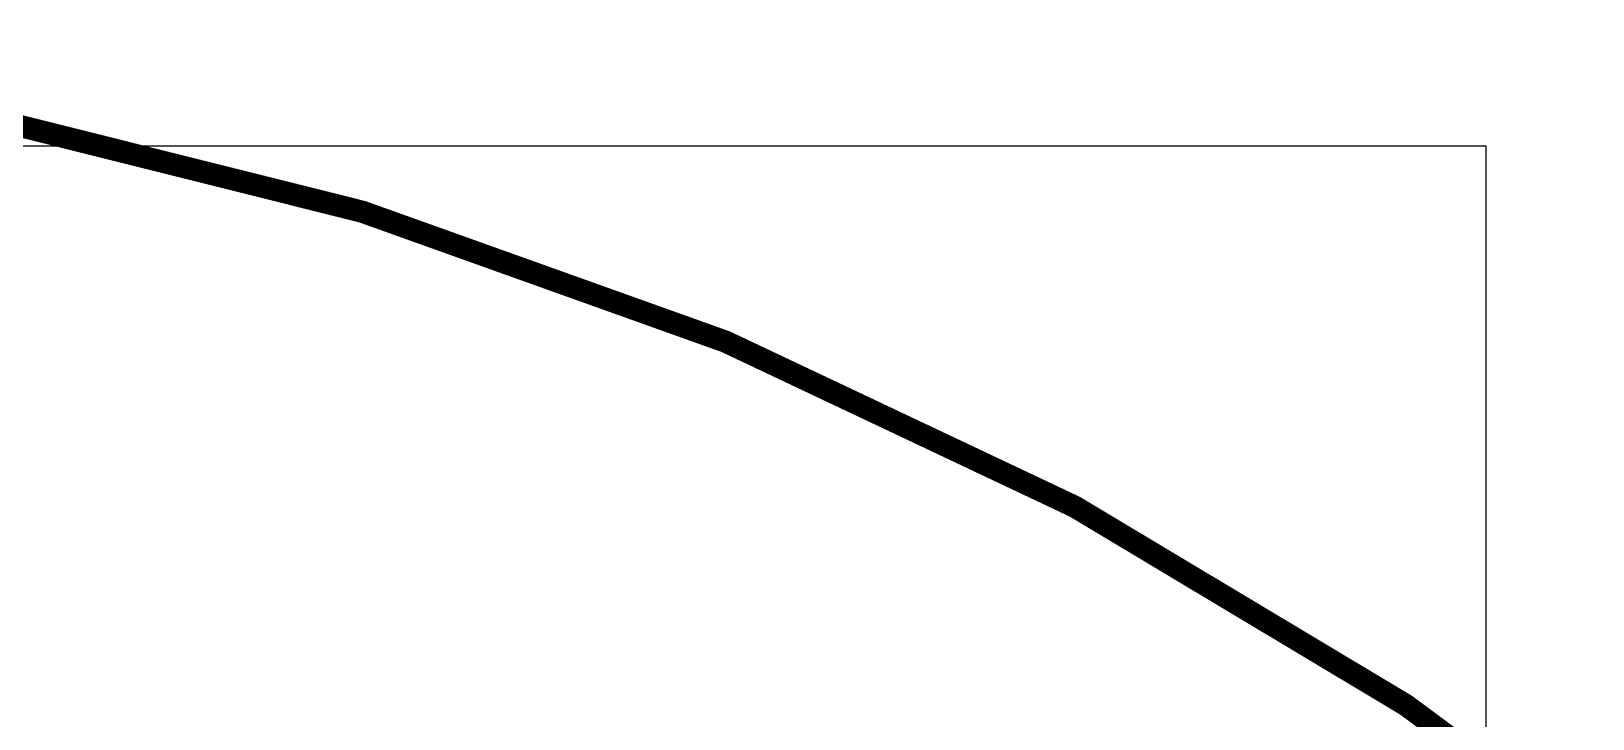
# Model space of a CAD drawing. Header units: millimetres. Extents: x -0.71 to 2.98, y -0.65 to 2.9.
# Drawn here: x 1.567 to 2.27, y 2.594 to 2.904 of the extents above; entities that cross this region are included whole.
import ezdxf

# ---------------------------------------------------------------- set-up
doc = ezdxf.new("R2010")
doc.units = ezdxf.units.MM
doc.header["$MEASUREMENT"] = 0
for name, color, linetype in [('BottomLayer', 5, 'Continuous'), ('Mechanical2', 216, 'Continuous'), ('TopLayer', 1, 'Continuous')]:
    doc.layers.add(name, color=color, linetype=linetype)

msp = doc.modelspace()

# ---------------------------------------------------------------- linework, layer by layer
at = {"layer": 'BottomLayer'}
for p, q in [((2.222, 2.852), (0.835, 2.852)), ((2.222, 2.578), (2.222, 2.852))]:
    msp.add_line(p, q, dxfattribs=at)
at = {"layer": 'Mechanical2', "const_width": 0.01}
msp.add_lwpolyline([(2.97335, 1.12706, 1), (-0.56996, 1.12706, 1)], format="xyb", close=True, dxfattribs=at)
at = {"layer": 'TopLayer'}
for p, q in [((2.222, 2.852), (0.835, 2.852)), ((2.222, 2.578), (2.222, 2.852))]:
    msp.add_line(p, q, dxfattribs=at)

doc.saveas('drawing.dxf')
